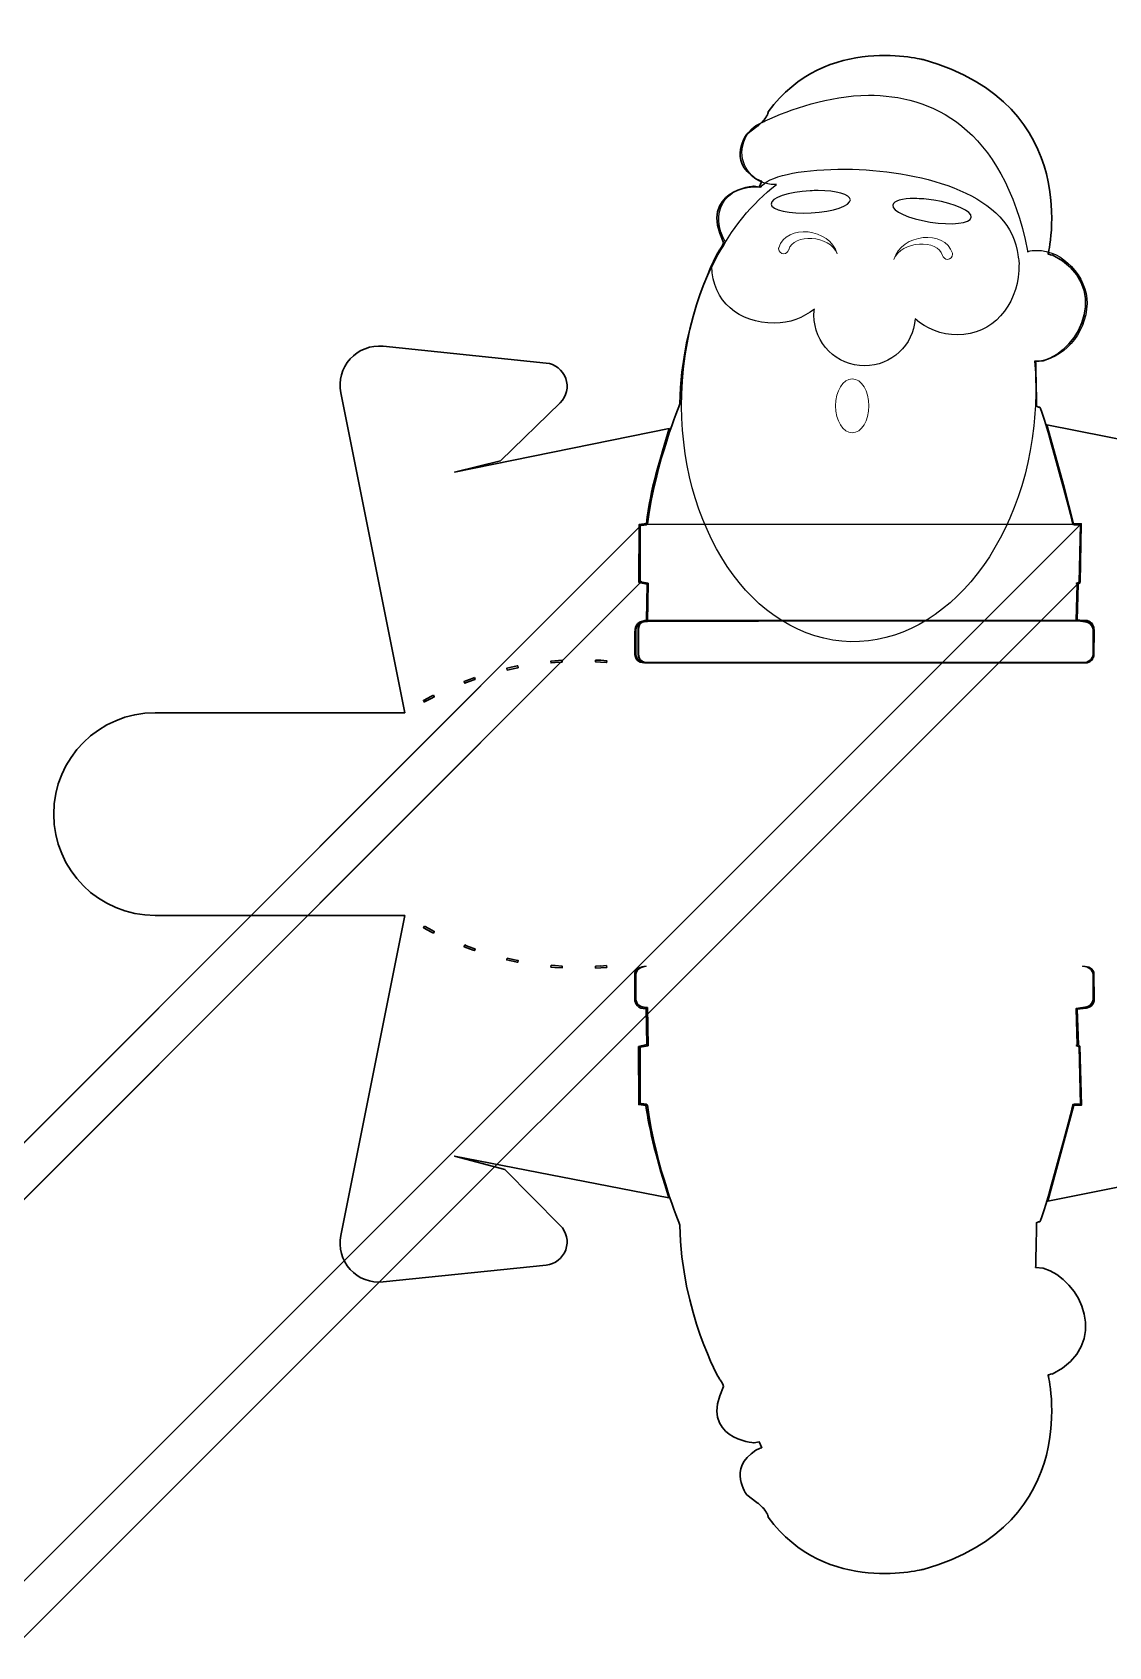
# Model space of a CAD drawing. Header units: centimetres. Extents: x -21475 to 14, y -21475 to 37.
# Drawn here: x -13.98 to 4.1, y -13.11 to 14.02 of the extents above; entities that cross this region are included whole.
import ezdxf

# ---------------------------------------------------------------- set-up
doc = ezdxf.new("R2010")
doc.units = ezdxf.units.CM
doc.header["$MEASUREMENT"] = 0
doc.layers.add('Layer 1', color=7, linetype='Continuous')

msp = doc.modelspace()

# ---------------------------------------------------------------- linework, layer by layer
at = {"layer": 'Layer 1', "color": 12, "lineweight": 30}
for points, knots in [([(3.66459, 3.4262), (3.75921, 3.4262), (3.83609, 3.48798), (3.83609, 3.5646), (3.83609, 3.5646), (3.83609, 3.5646), (3.83609, 3.97944), (3.83609, 3.97944), (3.83609, 3.97944), (3.83609, 4.05575), (3.75921, 4.11778), (3.66459, 4.11778), (3.66459, 4.11778), (3.66459, 4.11778), (3.55369, 4.13305), (3.55369, 4.13305), (3.55369, 4.13305), (3.55369, 4.13305), (3.57182, 4.74566), (3.57182, 4.74566), (3.57182, 4.74566), (3.57182, 4.74566), (3.55369, 4.75876), (3.55369, 4.75876), (3.55369, 4.75876), (3.55369, 4.75876), (3.60194, 4.77993), (3.60194, 4.77993), (3.60194, 4.77993), (3.60194, 4.77993), (3.6233, 5.74584), (3.6233, 5.74584), (3.6233, 5.74584), (3.6233, 5.74584), (3.51203, 5.73205), (3.49818, 5.74584), (3.49818, 5.74584), (3.51203, 5.73205), (2.98368, 7.72024), (2.94202, 7.72024), (2.94202, 7.72024), (2.9142, 7.72024), (2.92805, 7.72024), (2.88638, 7.73415), (2.88638, 7.73415), (2.88638, 7.88709), (2.87248, 8.48491), (2.87248, 8.48491), (2.87248, 8.48491), (2.87248, 8.48491), (2.99759, 8.49882), (2.99759, 8.49882), (2.99759, 8.49882), (3.6372, 8.67957), (4.15158, 9.77804), (3.15046, 10.27857), (3.15046, 10.27857), (3.16443, 10.26466), (3.08104, 10.29248), (3.08104, 10.29248), (3.08104, 10.29248), (3.08104, 10.29248), (3.70668, 12.7951), (0.98152, 13.55989), (0.98152, 13.55989), (1.0094, 13.54598), (-0.64517, 14.01875), (-1.61853, 12.68396), (-1.61853, 12.68396), (-1.61853, 12.65608), (-1.66019, 12.57269), (-1.71576, 12.51705), (-1.71576, 12.51705), (-1.77146, 12.46142), (-1.813, 12.43366), (-1.813, 12.43366), (-1.813, 12.43366), (-1.813, 12.43366), (-1.97997, 12.30848), (-1.97997, 12.30848), (-1.97997, 12.30848), (-1.97997, 12.30848), (-2.31365, 11.86359), (-1.82703, 11.55767), (-1.82703, 11.55767), (-1.71576, 11.50209), (-1.72974, 11.516), (-1.72974, 11.516), (-1.72974, 11.516), (-1.72974, 11.516), (-1.77146, 11.41864), (-1.77146, 11.41864), (-1.77146, 11.41864), (-1.77146, 11.41864), (-1.85473, 11.43255), (-1.85473, 11.43255), (-1.85473, 11.43255), (-1.85473, 11.43255), (-2.80027, 11.36307), (-2.36928, 10.48707), (-2.36928, 10.48707), (-2.36928, 10.44535), (-2.43883, 10.36196), (-2.43883, 10.36196), (-2.43883, 10.36196), (-2.43883, 10.36196), (-3.07832, 9.2497), (-3.10619, 7.77582), (-3.10619, 7.77582), (-3.10619, 7.74806), (-3.50942, 6.81649), (-3.64845, 5.75981), (-3.64845, 5.75981), (-3.64845, 5.73205), (-3.77356, 5.73205), (-3.77356, 5.73205), (-3.77356, 5.73205), (-3.77356, 5.73205), (-3.77356, 4.78657), (-3.77356, 4.78657), (-3.77356, 4.78657), (-3.77356, 4.78657), (-3.63683, 4.75944), (-3.63683, 4.75944), (-3.63683, 4.75944), (-3.63683, 4.75944), (-3.64845, 4.11927), (-3.64845, 4.11927), (-3.64845, 4.11927), (-3.64845, 4.11927), (-3.67179, 4.11778), (-3.67179, 4.11778), (-3.67179, 4.11778), (-3.76655, 4.11778), (-3.84317, 4.05575), (-3.84317, 3.97944), (-3.84317, 3.97944), (-3.84317, 3.97944), (-3.84317, 3.5646), (-3.84317, 3.5646), (-3.84317, 3.5646), (-3.84317, 3.48798), (-3.76655, 3.4262), (-3.67179, 3.4262), (-3.67179, 3.4262), (-3.76794, 3.42247), (-3.84579, 3.44534), (-3.85904, 3.56209), (-3.85904, 3.56209), (-3.85904, 3.56209), (-3.8591, 3.94082), (-3.8591, 3.94082), (-3.8591, 3.94082), (-3.86299, 4.06667), (-3.78609, 4.13002), (-3.66344, 4.13365), (-3.66344, 4.13365), (-3.66344, 4.13365), (-3.654, 4.74583), (-3.654, 4.74583), (-3.654, 4.74583), (-3.654, 4.74583), (-3.79129, 4.77473), (-3.79129, 4.77473), (-3.79129, 4.77473), (-3.79129, 4.77473), (-3.79045, 5.74593), (-3.79045, 5.74593), (-3.79045, 5.74593), (-3.79045, 5.74593), (-3.66432, 5.76315), (-3.66432, 5.76315), (-3.66432, 5.76315), (-3.60167, 6.35127), (-3.43399, 6.84935), (-3.28181, 7.36073), (-3.28181, 7.36073), (-3.28181, 7.36073), (-6.89006, 6.62804), (-6.89006, 6.62804), (-6.89006, 6.62804), (-6.89006, 6.62804), (-6.11863, 6.81573), (-6.11863, 6.81573), (-6.11863, 6.81573), (-6.11863, 6.81573), (-5.11322, 7.79304), (-5.11322, 7.79304), (-5.11322, 7.79304), (-5.00637, 7.90051), (-4.97045, 8.05935), (-5.02144, 8.20231), (-5.02144, 8.20231), (-5.0723, 8.34503), (-5.20144, 8.44544), (-5.35217, 8.46111), (-5.35217, 8.46111), (-5.35217, 8.46111), (-8.09061, 8.74223), (-8.09061, 8.74223), (-8.09061, 8.74223), (-8.29774, 8.76349), (-8.50289, 8.68453), (-8.64293, 8.53056), (-8.64293, 8.53056), (-8.78289, 8.3766), (-8.84076, 8.16585), (-8.80002, 7.96171), (-8.80002, 7.96171), (-8.80002, 7.96171), (-7.72515, 2.58488), (-7.72515, 2.58488), (-7.72515, 2.58488), (-7.72515, 2.58488), (-11.9188, 2.58488), (-11.9188, 2.58488), (-11.9188, 2.58488), (-12.86002, 2.58488), (-13.62205, 1.8226), (-13.62205, 0.88162), (-13.62205, 0.88162), (-13.62206, -0.05923), (-12.86002, -0.82246), (-11.9188, -0.82246), (-11.9188, -0.82246), (-11.9188, -0.82246), (-7.72515, -0.82246), (-7.72515, -0.82246), (-7.72515, -0.82246), (-7.72515, -0.82246), (-8.80002, -6.19846), (-8.80002, -6.19846), (-8.80002, -6.19846), (-8.84076, -6.40273), (-8.78289, -6.61411), (-8.64293, -6.76814), (-8.64293, -6.76814), (-8.50289, -6.92211), (-8.29774, -7.00023), (-8.09061, -6.97898), (-8.09061, -6.97898), (-8.09061, -6.97898), (-5.35217, -6.69869), (-5.35217, -6.69869), (-5.35217, -6.69869), (-5.20157, -6.68312), (-5.0723, -6.5816), (-5.02144, -6.43907), (-5.02144, -6.43907), (-4.97045, -6.2961), (-5.0063, -6.13733), (-5.11322, -6.02979), (-5.11322, -6.02979), (-5.11322, -6.02979), (-6.04505, -5.093), (-6.04505, -5.093), (-6.04505, -5.093), (-6.04505, -5.093), (-6.89006, -4.86479), (-6.89006, -4.86479), (-6.89006, -4.86479), (-6.89006, -4.86479), (-3.28901, -5.56712), (-3.28901, -5.56712), (-3.28901, -5.56712), (-3.48246, -4.96081), (-3.61974, -4.43201), (-3.67443, -4.01474), (-3.67443, -4.01474), (-3.67443, -4.01474), (-3.79482, -3.99873), (-3.79482, -3.99873), (-3.79482, -3.99873), (-3.79482, -3.99873), (-3.79866, -3.02617), (-3.79866, -3.02617), (-3.79866, -3.02617), (-3.79866, -3.02617), (-3.65692, -2.99074), (-3.65692, -2.99074), (-3.65692, -2.99074), (-3.65692, -2.99074), (-3.66943, -2.39155), (-3.66943, -2.39155), (-3.66943, -2.39155), (-3.81085, -2.39042), (-3.85758, -2.31029), (-3.86207, -2.22026), (-3.86207, -2.22026), (-3.86207, -2.22026), (-3.8597, -1.83371), (-3.8597, -1.83371), (-3.8597, -1.83371), (-3.87185, -1.70532), (-3.75645, -1.68984), (-3.67179, -1.6764), (-3.67179, -1.6764), (-3.76655, -1.6764), (-3.84317, -1.73812), (-3.84317, -1.81481), (-3.84317, -1.81481), (-3.84317, -1.81481), (-3.84317, -2.22971), (-3.84317, -2.22971), (-3.84317, -2.22971), (-3.84317, -2.30596), (-3.76655, -2.36792), (-3.67179, -2.36792), (-3.67179, -2.36792), (-3.67179, -2.36792), (-3.64845, -2.36948), (-3.64845, -2.36948), (-3.64845, -2.36948), (-3.64845, -2.36948), (-3.63683, -3.00971), (-3.63683, -3.00971), (-3.63683, -3.00971), (-3.63683, -3.00971), (-3.77356, -3.03678), (-3.77356, -3.03678), (-3.77356, -3.03678), (-3.77356, -3.03678), (-3.77356, -3.9822), (-3.77356, -3.9822), (-3.77356, -3.9822), (-3.77356, -3.9822), (-3.64845, -3.9822), (-3.64845, -4.01001), (-3.64845, -4.01001), (-3.50942, -5.0667), (-3.10619, -5.99827), (-3.10619, -6.02609), (-3.10619, -6.02609), (-3.07832, -7.49997), (-2.43883, -8.61223), (-2.43883, -8.61223), (-2.43883, -8.61223), (-2.43883, -8.61223), (-2.36928, -8.69555), (-2.36928, -8.73734), (-2.36928, -8.73734), (-2.80027, -9.61328), (-1.85473, -9.68288), (-1.85473, -9.68288), (-1.85473, -9.68288), (-1.85473, -9.68288), (-1.77146, -9.66885), (-1.77146, -9.66885), (-1.77146, -9.66885), (-1.77146, -9.66885), (-1.72974, -9.76627), (-1.72974, -9.76627), (-1.72974, -9.76627), (-1.72974, -9.76627), (-1.71576, -9.75224), (-1.82703, -9.80787), (-1.82703, -9.80787), (-2.31365, -10.1138), (-1.97997, -10.55875), (-1.97997, -10.55875), (-1.97997, -10.55875), (-1.97997, -10.55875), (-1.813, -10.68381), (-1.813, -10.68381), (-1.813, -10.68381), (-1.813, -10.68381), (-1.77146, -10.71169), (-1.71576, -10.76732), (-1.71576, -10.76732), (-1.66019, -10.82296), (-1.61853, -10.90635), (-1.61853, -10.9341), (-1.61853, -10.9341), (-0.64517, -12.2689), (1.0094, -11.79613), (0.98152, -11.8101), (0.98152, -11.8101), (3.70668, -11.04537), (3.08104, -8.54262), (3.08104, -8.54262), (3.08104, -8.54262), (3.08104, -8.54262), (3.16443, -8.51493), (3.15046, -8.52884), (3.15046, -8.52884), (4.15158, -8.02819), (3.6372, -6.92978), (2.99759, -6.74915), (2.99759, -6.74915), (2.99759, -6.74915), (2.87248, -6.73524), (2.87248, -6.73524), (2.87248, -6.73524), (2.87248, -6.73524), (2.88638, -6.13729), (2.88638, -5.98436), (2.88638, -5.98436), (2.92805, -5.97051), (2.9142, -5.97051), (2.94202, -5.97051), (2.94202, -5.97051), (2.98368, -5.97051), (3.51203, -3.9822), (3.49818, -3.99611), (3.49818, -3.99611), (3.51203, -3.9822), (3.6233, -3.99611), (3.6233, -3.99611), (3.6233, -3.99611), (3.6233, -3.99611), (3.60194, -3.03008), (3.60194, -3.03008), (3.60194, -3.03008), (3.60194, -3.03008), (3.55369, -3.0089), (3.55369, -3.0089), (3.55369, -3.0089), (3.55369, -3.0089), (3.57182, -2.99586), (3.57182, -2.99586), (3.57182, -2.99586), (3.57182, -2.99586), (3.55369, -2.38326), (3.55369, -2.38326), (3.55369, -2.38326), (3.55369, -2.38326), (3.66459, -2.36792), (3.66459, -2.36792), (3.66459, -2.36792), (3.75921, -2.36792), (3.83609, -2.30596), (3.83609, -2.22971), (3.83609, -2.22971), (3.83609, -2.22971), (3.83609, -1.81481), (3.83609, -1.81481), (3.83609, -1.81481), (3.83609, -1.73812), (3.75921, -1.6764), (3.66459, -1.6764), (3.66459, -1.6764), (3.76271, -1.67846), (3.8499, -1.70825), (3.85144, -1.81185), (3.85144, -1.81185), (3.85144, -1.81185), (3.85262, -2.22498), (3.85262, -2.22498), (3.85262, -2.22498), (3.86469, -2.31773), (3.78192, -2.37056), (3.72307, -2.38125), (3.72307, -2.38125), (3.72307, -2.38125), (3.57141, -2.39862), (3.57141, -2.39862), (3.57141, -2.39862), (3.57141, -2.39862), (3.59013, -2.99822), (3.59013, -2.99822), (3.59013, -2.99822), (3.59013, -2.99822), (3.61729, -3.01885), (3.61729, -3.01885), (3.61729, -3.01885), (3.61729, -3.01885), (3.63983, -4.01205), (3.63983, -4.01205), (3.63983, -4.01205), (3.63983, -4.01205), (3.51459, -4.00832), (3.51459, -4.00832), (3.51459, -4.00832), (3.51459, -4.00832), (3.07573, -5.62389), (3.07573, -5.62389), (3.07573, -5.62389), (3.07573, -5.62389), (4.53378, -5.33223), (4.53378, -5.33223), (4.53378, -5.33223), (4.53378, -5.33223), (4.54341, -5.33286), (4.54341, -5.33286), (4.54341, -5.33286), (4.54341, -5.33286), (4.88307, -6.98477), (4.88307, -6.98477), (4.88307, -6.98477), (4.88307, -6.98477), (4.88307, -6.98477), (4.88307, -6.98477), (4.88307, -6.98477), (4.92406, -7.1886), (5.05949, -7.36115), (5.2477, -7.44944), (5.2477, -7.44944), (5.43622, -7.53774), (5.65514, -7.53117), (5.83805, -7.43208), (5.83805, -7.43208), (5.83805, -7.43208), (8.25816, -6.11991), (8.25816, -6.11991), (8.25816, -6.11991), (8.39145, -6.04769), (8.47109, -5.90515), (8.46321, -5.75363), (8.46321, -5.75363), (8.45535, -5.60235), (8.36175, -5.46944), (8.22178, -5.41133), (8.22178, -5.41133), (8.22178, -5.41133), (6.94434, -4.88133), (6.94434, -4.88133), (6.94434, -4.88133), (6.94434, -4.88133), (6.13323, -5.01941), (6.13323, -5.01941), (6.13323, -5.01941), (6.13323, -5.01941), (8.48471, -4.54895), (8.48471, -4.54895), (8.48471, -4.54895), (8.48471, -4.54895), (7.73974, -0.82246), (7.73974, -0.82246), (7.73974, -0.82246), (7.73974, -0.82246), (11.93339, -0.82246), (11.93339, -0.82246), (11.93339, -0.82246), (12.87423, -0.82245), (13.63664, -0.05923), (13.63665, 0.88162), (13.63665, 0.88162), (13.63667, 1.82254), (12.89078, 2.58488), (11.94993, 2.58488), (11.94993, 2.58488), (11.94993, 2.58488), (7.73974, 2.58488), (7.73974, 2.58488), (7.73974, 2.58488), (7.73974, 2.58488), (8.48471, 6.3122), (8.48471, 6.3122), (8.48471, 6.3122), (8.48471, 6.3122), (6.13323, 6.78266), (6.13323, 6.78266), (6.13323, 6.78266), (6.13323, 6.78266), (6.90796, 6.64623), (6.90796, 6.64623), (6.90796, 6.64623), (6.90796, 6.64623), (8.22178, 7.17375), (8.22178, 7.17375), (8.22178, 7.17375), (8.36175, 7.2318), (8.4554, 7.3656), (8.46321, 7.51688), (8.46321, 7.51688), (8.47103, 7.66841), (8.39145, 7.811), (8.25816, 7.88316), (8.25816, 7.88316), (8.25816, 7.88316), (5.83805, 9.19533), (5.83805, 9.19533), (5.83805, 9.19533), (5.65526, 9.29442), (5.43622, 9.30098), (5.2477, 9.21269), (5.2477, 9.21269), (5.05949, 9.12446), (4.92394, 8.95191), (4.88307, 8.74802), (4.88307, 8.74802), (4.88307, 8.74802), (4.55845, 7.12693), (4.55845, 7.12693), (4.55845, 7.12693), (4.55845, 7.12693), (4.55845, 7.12693), (4.55845, 7.12693), (4.55845, 7.12693), (4.55845, 7.12693), (3.0608, 7.42229), (3.0608, 7.42229), (3.0608, 7.42229), (3.0608, 7.42229), (3.35396, 6.3741), (3.35396, 6.3741), (3.35396, 6.3741), (3.35396, 6.3741), (3.51098, 5.75771), (3.51098, 5.75771), (3.51098, 5.75771), (3.51098, 5.75771), (3.63793, 5.76106), (3.63793, 5.76106), (3.63793, 5.76106), (3.63793, 5.76106), (3.61789, 4.77383), (3.61789, 4.77383), (3.61789, 4.77383), (3.61789, 4.77383), (3.58852, 4.74733), (3.58852, 4.74733), (3.58852, 4.74733), (3.58852, 4.74733), (3.56945, 4.14742), (3.56945, 4.14742), (3.56945, 4.14742), (3.56945, 4.14742), (3.70642, 4.12904), (3.70642, 4.12904), (3.70642, 4.12904), (3.79511, 4.11386), (3.85268, 4.07369), (3.85342, 3.97035), (3.85342, 3.97035), (3.85342, 3.97035), (3.85175, 3.54606), (3.85175, 3.54606), (3.85175, 3.54606), (3.82946, 3.47002), (3.77579, 3.42222), (3.66459, 3.4262)], [0, 0, 0, 0, 0.00628931, 0.00628931, 0.00628931, 0.00628931, 0.01257862, 0.01257862, 0.01257862, 0.01257862, 0.01886792, 0.01886792, 0.01886792, 0.01886792, 0.02515723, 0.02515723, 0.02515723, 0.02515723, 0.03144654, 0.03144654, 0.03144654, 0.03144654, 0.03773585, 0.03773585, 0.03773585, 0.03773585, 0.04402516, 0.04402516, 0.04402516, 0.04402516, 0.05031447, 0.05031447, 0.05031447, 0.05031447, 0.05660377, 0.05660377, 0.05660377, 0.05660377, 0.06289308, 0.06289308, 0.06289308, 0.06289308, 0.06918239, 0.06918239, 0.06918239, 0.06918239, 0.0754717, 0.0754717, 0.0754717, 0.0754717, 0.08176101, 0.08176101, 0.08176101, 0.08176101, 0.08805031, 0.08805031, 0.08805031, 0.08805031, 0.09433962, 0.09433962, 0.09433962, 0.09433962, 0.10062893, 0.10062893, 0.10062893, 0.10062893, 0.10691824, 0.10691824, 0.10691824, 0.10691824, 0.11320755, 0.11320755, 0.11320755, 0.11320755, 0.11949686, 0.11949686, 0.11949686, 0.11949686, 0.12578616, 0.12578616, 0.12578616, 0.12578616, 0.13207547, 0.13207547, 0.13207547, 0.13207547, 0.13836478, 0.13836478, 0.13836478, 0.13836478, 0.14465409, 0.14465409, 0.14465409, 0.14465409, 0.1509434, 0.1509434, 0.1509434, 0.1509434, 0.1572327, 0.1572327, 0.1572327, 0.1572327, 0.16352201, 0.16352201, 0.16352201, 0.16352201, 0.16981132, 0.16981132, 0.16981132, 0.16981132, 0.17610063, 0.17610063, 0.17610063, 0.17610063, 0.18238994, 0.18238994, 0.18238994, 0.18238994, 0.18867925, 0.18867925, 0.18867925, 0.18867925, 0.19496855, 0.19496855, 0.19496855, 0.19496855, 0.20125786, 0.20125786, 0.20125786, 0.20125786, 0.20754717, 0.20754717, 0.20754717, 0.20754717, 0.21383648, 0.21383648, 0.21383648, 0.21383648, 0.22012579, 0.22012579, 0.22012579, 0.22012579, 0.22641509, 0.22641509, 0.22641509, 0.22641509, 0.2327044, 0.2327044, 0.2327044, 0.2327044, 0.23899371, 0.23899371, 0.23899371, 0.23899371, 0.24528302, 0.24528302, 0.24528302, 0.24528302, 0.25157233, 0.25157233, 0.25157233, 0.25157233, 0.25786164, 0.25786164, 0.25786164, 0.25786164, 0.26415094, 0.26415094, 0.26415094, 0.26415094, 0.27044025, 0.27044025, 0.27044025, 0.27044025, 0.27672956, 0.27672956, 0.27672956, 0.27672956, 0.28301887, 0.28301887, 0.28301887, 0.28301887, 0.28930818, 0.28930818, 0.28930818, 0.28930818, 0.29559748, 0.29559748, 0.29559748, 0.29559748, 0.30188679, 0.30188679, 0.30188679, 0.30188679, 0.3081761, 0.3081761, 0.3081761, 0.3081761, 0.31446541, 0.31446541, 0.31446541, 0.31446541, 0.32075472, 0.32075472, 0.32075472, 0.32075472, 0.32704403, 0.32704403, 0.32704403, 0.32704403, 0.33333333, 0.33333333, 0.33333333, 0.33333333, 0.33962264, 0.33962264, 0.33962264, 0.33962264, 0.34591195, 0.34591195, 0.34591195, 0.34591195, 0.35220126, 0.35220126, 0.35220126, 0.35220126, 0.35849057, 0.35849057, 0.35849057, 0.35849057, 0.36477987, 0.36477987, 0.36477987, 0.36477987, 0.37106918, 0.37106918, 0.37106918, 0.37106918, 0.37735849, 0.37735849, 0.37735849, 0.37735849, 0.3836478, 0.3836478, 0.3836478, 0.3836478, 0.38993711, 0.38993711, 0.38993711, 0.38993711, 0.39622642, 0.39622642, 0.39622642, 0.39622642, 0.40251572, 0.40251572, 0.40251572, 0.40251572, 0.40880503, 0.40880503, 0.40880503, 0.40880503, 0.41509434, 0.41509434, 0.41509434, 0.41509434, 0.42138365, 0.42138365, 0.42138365, 0.42138365, 0.42767296, 0.42767296, 0.42767296, 0.42767296, 0.43396226, 0.43396226, 0.43396226, 0.43396226, 0.44025157, 0.44025157, 0.44025157, 0.44025157, 0.44654088, 0.44654088, 0.44654088, 0.44654088, 0.45283019, 0.45283019, 0.45283019, 0.45283019, 0.4591195, 0.4591195, 0.4591195, 0.4591195, 0.46540881, 0.46540881, 0.46540881, 0.46540881, 0.47169811, 0.47169811, 0.47169811, 0.47169811, 0.47798742, 0.47798742, 0.47798742, 0.47798742, 0.48427673, 0.48427673, 0.48427673, 0.48427673, 0.49056604, 0.49056604, 0.49056604, 0.49056604, 0.49685535, 0.49685535, 0.49685535, 0.49685535, 0.50314465, 0.50314465, 0.50314465, 0.50314465, 0.50943396, 0.50943396, 0.50943396, 0.50943396, 0.51572327, 0.51572327, 0.51572327, 0.51572327, 0.52201258, 0.52201258, 0.52201258, 0.52201258, 0.52830189, 0.52830189, 0.52830189, 0.52830189, 0.53459119, 0.53459119, 0.53459119, 0.53459119, 0.5408805, 0.5408805, 0.5408805, 0.5408805, 0.54716981, 0.54716981, 0.54716981, 0.54716981, 0.55345912, 0.55345912, 0.55345912, 0.55345912, 0.55974843, 0.55974843, 0.55974843, 0.55974843, 0.56603774, 0.56603774, 0.56603774, 0.56603774, 0.57232704, 0.57232704, 0.57232704, 0.57232704, 0.57861635, 0.57861635, 0.57861635, 0.57861635, 0.58490566, 0.58490566, 0.58490566, 0.58490566, 0.59119497, 0.59119497, 0.59119497, 0.59119497, 0.59748428, 0.59748428, 0.59748428, 0.59748428, 0.60377358, 0.60377358, 0.60377358, 0.60377358, 0.61006289, 0.61006289, 0.61006289, 0.61006289, 0.6163522, 0.6163522, 0.6163522, 0.6163522, 0.62264151, 0.62264151, 0.62264151, 0.62264151, 0.62893082, 0.62893082, 0.62893082, 0.62893082, 0.63522013, 0.63522013, 0.63522013, 0.63522013, 0.64150943, 0.64150943, 0.64150943, 0.64150943, 0.64779874, 0.64779874, 0.64779874, 0.64779874, 0.65408805, 0.65408805, 0.65408805, 0.65408805, 0.66037736, 0.66037736, 0.66037736, 0.66037736, 0.66666667, 0.66666667, 0.66666667, 0.66666667, 0.67295597, 0.67295597, 0.67295597, 0.67295597, 0.67924528, 0.67924528, 0.67924528, 0.67924528, 0.68553459, 0.68553459, 0.68553459, 0.68553459, 0.6918239, 0.6918239, 0.6918239, 0.6918239, 0.69811321, 0.69811321, 0.69811321, 0.69811321, 0.70440252, 0.70440252, 0.70440252, 0.70440252, 0.71069182, 0.71069182, 0.71069182, 0.71069182, 0.71698113, 0.71698113, 0.71698113, 0.71698113, 0.72327044, 0.72327044, 0.72327044, 0.72327044, 0.72955975, 0.72955975, 0.72955975, 0.72955975, 0.73584906, 0.73584906, 0.73584906, 0.73584906, 0.74213836, 0.74213836, 0.74213836, 0.74213836, 0.74842767, 0.74842767, 0.74842767, 0.74842767, 0.75471698, 0.75471698, 0.75471698, 0.75471698, 0.76100629, 0.76100629, 0.76100629, 0.76100629, 0.7672956, 0.7672956, 0.7672956, 0.7672956, 0.77358491, 0.77358491, 0.77358491, 0.77358491, 0.77987421, 0.77987421, 0.77987421, 0.77987421, 0.78616352, 0.78616352, 0.78616352, 0.78616352, 0.79245283, 0.79245283, 0.79245283, 0.79245283, 0.79874214, 0.79874214, 0.79874214, 0.79874214, 0.80503145, 0.80503145, 0.80503145, 0.80503145, 0.81132075, 0.81132075, 0.81132075, 0.81132075, 0.81761006, 0.81761006, 0.81761006, 0.81761006, 0.82389937, 0.82389937, 0.82389937, 0.82389937, 0.83018868, 0.83018868, 0.83018868, 0.83018868, 0.83647799, 0.83647799, 0.83647799, 0.83647799, 0.8427673, 0.8427673, 0.8427673, 0.8427673, 0.8490566, 0.8490566, 0.8490566, 0.8490566, 0.85534591, 0.85534591, 0.85534591, 0.85534591, 0.86163522, 0.86163522, 0.86163522, 0.86163522, 0.86792453, 0.86792453, 0.86792453, 0.86792453, 0.87421384, 0.87421384, 0.87421384, 0.87421384, 0.88050314, 0.88050314, 0.88050314, 0.88050314, 0.88679245, 0.88679245, 0.88679245, 0.88679245, 0.89308176, 0.89308176, 0.89308176, 0.89308176, 0.89937107, 0.89937107, 0.89937107, 0.89937107, 0.90566038, 0.90566038, 0.90566038, 0.90566038, 0.91194969, 0.91194969, 0.91194969, 0.91194969, 0.91823899, 0.91823899, 0.91823899, 0.91823899, 0.9245283, 0.9245283, 0.9245283, 0.9245283, 0.93081761, 0.93081761, 0.93081761, 0.93081761, 0.93710692, 0.93710692, 0.93710692, 0.93710692, 0.94339623, 0.94339623, 0.94339623, 0.94339623, 0.94968553, 0.94968553, 0.94968553, 0.94968553, 0.95597484, 0.95597484, 0.95597484, 0.95597484, 0.96226415, 0.96226415, 0.96226415, 0.96226415, 0.96855346, 0.96855346, 0.96855346, 0.96855346, 0.97484277, 0.97484277, 0.97484277, 0.97484277, 0.98113208, 0.98113208, 0.98113208, 0.98113208, 0.98742138, 0.98742138, 0.98742138, 0.98742138, 1, 1, 1, 1]), ([(-5.82842, 3.37201), (-5.82842, 3.37201), (-5.82263, 3.34142), (-5.82263, 3.34142), (-5.82263, 3.34142), (-5.82263, 3.34142), (-5.8309, 3.33977), (-5.8309, 3.33977), (-5.8309, 3.33977), (-5.8309, 3.33977), (-5.83173, 3.33977), (-5.83173, 3.33977), (-5.83173, 3.33977), (-5.83173, 3.33977), (-5.95575, 3.31331), (-5.95575, 3.31331), (-5.95575, 3.31331), (-5.95575, 3.31331), (-6.00536, 3.30091), (-6.00536, 3.30091), (-6.00536, 3.30091), (-6.00536, 3.30091), (-6.0128, 3.3315), (-6.0128, 3.3315), (-6.0128, 3.3315), (-6.0128, 3.3315), (-5.96237, 3.3439), (-5.96237, 3.3439), (-5.96237, 3.3439), (-5.96237, 3.3439), (-5.83751, 3.37036), (-5.83751, 3.37036), (-5.83751, 3.37036), (-5.83751, 3.37036), (-5.82842, 3.37201), (-5.82842, 3.37201)], [0, 0, 0, 0, 0.1, 0.1, 0.1, 0.1, 0.2, 0.2, 0.2, 0.2, 0.3, 0.3, 0.3, 0.3, 0.4, 0.4, 0.4, 0.4, 0.5, 0.5, 0.5, 0.5, 0.6, 0.6, 0.6, 0.6, 0.7, 0.7, 0.7, 0.7, 0.8, 0.8, 0.8, 0.8, 1, 1, 1, 1]), ([(-5.08345, 3.4671), (-5.08345, 3.4671), (-5.0818, 3.43568), (-5.0818, 3.43568), (-5.0818, 3.43568), (-5.0818, 3.43568), (-5.20086, 3.42741), (-5.20086, 3.42741), (-5.20086, 3.42741), (-5.20086, 3.42741), (-5.20169, 3.42741), (-5.20169, 3.42741), (-5.20169, 3.42741), (-5.20169, 3.42741), (-5.26783, 3.42162), (-5.26783, 3.42162), (-5.26783, 3.42162), (-5.26783, 3.42162), (-5.27114, 3.45222), (-5.27114, 3.45222), (-5.27114, 3.45222), (-5.27114, 3.45222), (-5.20417, 3.45883), (-5.20417, 3.45883), (-5.20417, 3.45883), (-5.20417, 3.45883), (-5.20334, 3.45883), (-5.20334, 3.45883), (-5.20334, 3.45883), (-5.20334, 3.45883), (-5.08345, 3.4671), (-5.08345, 3.4671)], [0, 0, 0, 0, 0.11111111, 0.11111111, 0.11111111, 0.11111111, 0.22222222, 0.22222222, 0.22222222, 0.22222222, 0.33333333, 0.33333333, 0.33333333, 0.33333333, 0.44444444, 0.44444444, 0.44444444, 0.44444444, 0.55555556, 0.55555556, 0.55555556, 0.55555556, 0.66666667, 0.66666667, 0.66666667, 0.66666667, 0.77777778, 0.77777778, 0.77777778, 0.77777778, 1, 1, 1, 1]), ([(-4.51956, 3.46958), (-4.51956, 3.46958), (-4.43357, 3.46545), (-4.43357, 3.46545), (-4.43357, 3.46545), (-4.43357, 3.46545), (-4.43274, 3.46545), (-4.43274, 3.46545), (-4.43274, 3.46545), (-4.43274, 3.46545), (-4.33187, 3.458), (-4.33187, 3.458), (-4.33187, 3.458), (-4.33187, 3.458), (-4.33435, 3.42659), (-4.33435, 3.42659), (-4.33435, 3.42659), (-4.33435, 3.42659), (-4.43522, 3.43403), (-4.43522, 3.43403), (-4.43522, 3.43403), (-4.43522, 3.43403), (-4.52121, 3.43816), (-4.52121, 3.43816), (-4.52121, 3.43816), (-4.52121, 3.43816), (-4.51956, 3.46958), (-4.51956, 3.46958)], [0, 0, 0, 0, 0.125, 0.125, 0.125, 0.125, 0.25, 0.25, 0.25, 0.25, 0.375, 0.375, 0.375, 0.375, 0.5, 0.5, 0.5, 0.5, 0.625, 0.625, 0.625, 0.625, 0.75, 0.75, 0.75, 0.75, 1, 1, 1, 1]), ([(-6.55354, 3.17523), (-6.55354, 3.17523), (-6.54362, 3.14547), (-6.54362, 3.14547), (-6.54362, 3.14547), (-6.54362, 3.14547), (-6.56677, 3.1372), (-6.56677, 3.1372), (-6.56677, 3.1372), (-6.56677, 3.1372), (-6.5676, 3.1372), (-6.5676, 3.1372), (-6.5676, 3.1372), (-6.5676, 3.1372), (-6.68666, 3.09338), (-6.68666, 3.09338), (-6.68666, 3.09338), (-6.68666, 3.09338), (-6.68749, 3.09338), (-6.68749, 3.09338), (-6.68749, 3.09338), (-6.68749, 3.09338), (-6.71891, 3.08097), (-6.71891, 3.08097), (-6.71891, 3.08097), (-6.71891, 3.08097), (-6.73048, 3.10991), (-6.73048, 3.10991), (-6.73048, 3.10991), (-6.73048, 3.10991), (-6.69824, 3.12231), (-6.69824, 3.12231), (-6.69824, 3.12231), (-6.69824, 3.12231), (-6.69824, 3.12314), (-6.69824, 3.12314), (-6.69824, 3.12314), (-6.69824, 3.12314), (-6.57752, 3.16696), (-6.57752, 3.16696), (-6.57752, 3.16696), (-6.57752, 3.16696), (-6.55354, 3.17523), (-6.55354, 3.17523)], [0, 0, 0, 0, 0.08333333, 0.08333333, 0.08333333, 0.08333333, 0.16666667, 0.16666667, 0.16666667, 0.16666667, 0.25, 0.25, 0.25, 0.25, 0.33333333, 0.33333333, 0.33333333, 0.33333333, 0.41666667, 0.41666667, 0.41666667, 0.41666667, 0.5, 0.5, 0.5, 0.5, 0.58333333, 0.58333333, 0.58333333, 0.58333333, 0.66666667, 0.66666667, 0.66666667, 0.66666667, 0.75, 0.75, 0.75, 0.75, 0.83333333, 0.83333333, 0.83333333, 0.83333333, 1, 1, 1, 1]), ([(-7.24477, 2.88006), (-7.24477, 2.88006), (-7.23071, 2.85194), (-7.23071, 2.85194), (-7.23071, 2.85194), (-7.23071, 2.85194), (-7.2704, 2.8321), (-7.2704, 2.8321), (-7.2704, 2.8321), (-7.2704, 2.8321), (-7.27123, 2.8321), (-7.27123, 2.8321), (-7.27123, 2.8321), (-7.27123, 2.8321), (-7.38367, 2.77091), (-7.38367, 2.77091), (-7.38367, 2.77091), (-7.38367, 2.77091), (-7.3845, 2.77091), (-7.3845, 2.77091), (-7.3845, 2.77091), (-7.3845, 2.77091), (-7.39608, 2.7643), (-7.39608, 2.7643), (-7.39608, 2.7643), (-7.39608, 2.7643), (-7.41096, 2.79159), (-7.41096, 2.79159), (-7.41096, 2.79159), (-7.41096, 2.79159), (-7.39938, 2.7982), (-7.39938, 2.7982), (-7.39938, 2.7982), (-7.39938, 2.7982), (-7.28528, 2.85938), (-7.28528, 2.85938), (-7.28528, 2.85938), (-7.28528, 2.85938), (-7.24477, 2.88006), (-7.24477, 2.88006)], [0, 0, 0, 0, 0.09090909, 0.09090909, 0.09090909, 0.09090909, 0.18181818, 0.18181818, 0.18181818, 0.18181818, 0.27272727, 0.27272727, 0.27272727, 0.27272727, 0.36363636, 0.36363636, 0.36363636, 0.36363636, 0.45454545, 0.45454545, 0.45454545, 0.45454545, 0.54545455, 0.54545455, 0.54545455, 0.54545455, 0.63636364, 0.63636364, 0.63636364, 0.63636364, 0.72727273, 0.72727273, 0.72727273, 0.72727273, 0.81818182, 0.81818182, 0.81818182, 0.81818182, 1, 1, 1, 1]), ([(-7.39608, -1.00188), (-7.39608, -1.00188), (-7.3845, -1.00849), (-7.3845, -1.00849), (-7.3845, -1.00849), (-7.3845, -1.00849), (-7.38367, -1.00849), (-7.38367, -1.00849), (-7.38367, -1.00849), (-7.38367, -1.00849), (-7.27123, -1.06885), (-7.27123, -1.06885), (-7.27123, -1.06885), (-7.27123, -1.06885), (-7.2704, -1.06885), (-7.2704, -1.06885), (-7.2704, -1.06885), (-7.2704, -1.06885), (-7.23071, -1.08952), (-7.23071, -1.08952), (-7.23071, -1.08952), (-7.23071, -1.08952), (-7.24477, -1.11681), (-7.24477, -1.11681), (-7.24477, -1.11681), (-7.24477, -1.11681), (-7.28528, -1.09696), (-7.28528, -1.09696), (-7.28528, -1.09696), (-7.28528, -1.09696), (-7.39938, -1.03578), (-7.39938, -1.03578), (-7.39938, -1.03578), (-7.39938, -1.03578), (-7.41096, -1.02916), (-7.41096, -1.02916), (-7.41096, -1.02916), (-7.41096, -1.02916), (-7.39608, -1.00188), (-7.39608, -1.00188)], [0, 0, 0, 0, 0.09090909, 0.09090909, 0.09090909, 0.09090909, 0.18181818, 0.18181818, 0.18181818, 0.18181818, 0.27272727, 0.27272727, 0.27272727, 0.27272727, 0.36363636, 0.36363636, 0.36363636, 0.36363636, 0.45454545, 0.45454545, 0.45454545, 0.45454545, 0.54545455, 0.54545455, 0.54545455, 0.54545455, 0.63636364, 0.63636364, 0.63636364, 0.63636364, 0.72727273, 0.72727273, 0.72727273, 0.72727273, 0.81818182, 0.81818182, 0.81818182, 0.81818182, 1, 1, 1, 1]), ([(-6.71891, -1.31772), (-6.71891, -1.31772), (-6.68749, -1.33095), (-6.68749, -1.33095), (-6.68749, -1.33095), (-6.68749, -1.33095), (-6.68666, -1.33095), (-6.68666, -1.33095), (-6.68666, -1.33095), (-6.68666, -1.33095), (-6.5676, -1.37478), (-6.5676, -1.37478), (-6.5676, -1.37478), (-6.5676, -1.37478), (-6.56677, -1.37478), (-6.56677, -1.37478), (-6.56677, -1.37478), (-6.56677, -1.37478), (-6.54362, -1.38222), (-6.54362, -1.38222), (-6.54362, -1.38222), (-6.54362, -1.38222), (-6.55354, -1.41198), (-6.55354, -1.41198), (-6.55354, -1.41198), (-6.55354, -1.41198), (-6.57752, -1.40371), (-6.57752, -1.40371), (-6.57752, -1.40371), (-6.57752, -1.40371), (-6.69824, -1.35989), (-6.69824, -1.35989), (-6.69824, -1.35989), (-6.69824, -1.35989), (-6.73048, -1.34749), (-6.73048, -1.34749), (-6.73048, -1.34749), (-6.73048, -1.34749), (-6.71891, -1.31772), (-6.71891, -1.31772)], [0, 0, 0, 0, 0.09090909, 0.09090909, 0.09090909, 0.09090909, 0.18181818, 0.18181818, 0.18181818, 0.18181818, 0.27272727, 0.27272727, 0.27272727, 0.27272727, 0.36363636, 0.36363636, 0.36363636, 0.36363636, 0.45454545, 0.45454545, 0.45454545, 0.45454545, 0.54545455, 0.54545455, 0.54545455, 0.54545455, 0.63636364, 0.63636364, 0.63636364, 0.63636364, 0.72727273, 0.72727273, 0.72727273, 0.72727273, 0.81818182, 0.81818182, 0.81818182, 0.81818182, 1, 1, 1, 1]), ([(-6.00536, -1.53849), (-6.00536, -1.53849), (-5.95575, -1.55006), (-5.95575, -1.55006), (-5.95575, -1.55006), (-5.95575, -1.55006), (-5.83173, -1.57652), (-5.83173, -1.57652), (-5.83173, -1.57652), (-5.83173, -1.57652), (-5.8309, -1.57652), (-5.8309, -1.57652), (-5.8309, -1.57652), (-5.8309, -1.57652), (-5.82263, -1.57818), (-5.82263, -1.57818), (-5.82263, -1.57818), (-5.82263, -1.57818), (-5.82842, -1.60877), (-5.82842, -1.60877), (-5.82842, -1.60877), (-5.82842, -1.60877), (-5.83751, -1.60711), (-5.83751, -1.60711), (-5.83751, -1.60711), (-5.83751, -1.60711), (-5.96237, -1.58065), (-5.96237, -1.58065), (-5.96237, -1.58065), (-5.96237, -1.58065), (-6.0128, -1.56908), (-6.0128, -1.56908), (-6.0128, -1.56908), (-6.0128, -1.56908), (-6.00536, -1.53849), (-6.00536, -1.53849)], [0, 0, 0, 0, 0.1, 0.1, 0.1, 0.1, 0.2, 0.2, 0.2, 0.2, 0.3, 0.3, 0.3, 0.3, 0.4, 0.4, 0.4, 0.4, 0.5, 0.5, 0.5, 0.5, 0.6, 0.6, 0.6, 0.6, 0.7, 0.7, 0.7, 0.7, 0.8, 0.8, 0.8, 0.8, 1, 1, 1, 1]), ([(-5.26783, -1.65838), (-5.26783, -1.65838), (-5.20169, -1.66416), (-5.20169, -1.66416), (-5.20169, -1.66416), (-5.20169, -1.66416), (-5.20086, -1.66416), (-5.20086, -1.66416), (-5.20086, -1.66416), (-5.20086, -1.66416), (-5.0818, -1.67243), (-5.0818, -1.67243), (-5.0818, -1.67243), (-5.0818, -1.67243), (-5.08345, -1.70385), (-5.08345, -1.70385), (-5.08345, -1.70385), (-5.08345, -1.70385), (-5.20334, -1.69558), (-5.20334, -1.69558), (-5.20334, -1.69558), (-5.20334, -1.69558), (-5.20417, -1.69558), (-5.20417, -1.69558), (-5.20417, -1.69558), (-5.20417, -1.69558), (-5.27114, -1.68897), (-5.27114, -1.68897), (-5.27114, -1.68897), (-5.27114, -1.68897), (-5.26783, -1.65838), (-5.26783, -1.65838)], [0, 0, 0, 0, 0.11111111, 0.11111111, 0.11111111, 0.11111111, 0.22222222, 0.22222222, 0.22222222, 0.22222222, 0.33333333, 0.33333333, 0.33333333, 0.33333333, 0.44444444, 0.44444444, 0.44444444, 0.44444444, 0.55555556, 0.55555556, 0.55555556, 0.55555556, 0.66666667, 0.66666667, 0.66666667, 0.66666667, 0.77777778, 0.77777778, 0.77777778, 0.77777778, 1, 1, 1, 1]), ([(-4.33435, -1.66334), (-4.33435, -1.66334), (-4.33187, -1.69476), (-4.33187, -1.69476), (-4.33187, -1.69476), (-4.33187, -1.69476), (-4.43274, -1.7022), (-4.43274, -1.7022), (-4.43274, -1.7022), (-4.43274, -1.7022), (-4.43357, -1.7022), (-4.43357, -1.7022), (-4.43357, -1.7022), (-4.43357, -1.7022), (-4.51956, -1.70633), (-4.51956, -1.70633), (-4.51956, -1.70633), (-4.51956, -1.70633), (-4.52121, -1.67574), (-4.52121, -1.67574), (-4.52121, -1.67574), (-4.52121, -1.67574), (-4.43522, -1.67078), (-4.43522, -1.67078), (-4.43522, -1.67078), (-4.43522, -1.67078), (-4.43522, -1.6716), (-4.43522, -1.6716), (-4.43522, -1.6716), (-4.43522, -1.6716), (-4.33435, -1.66334), (-4.33435, -1.66334)], [0, 0, 0, 0, 0.11111111, 0.11111111, 0.11111111, 0.11111111, 0.22222222, 0.22222222, 0.22222222, 0.22222222, 0.33333333, 0.33333333, 0.33333333, 0.33333333, 0.44444444, 0.44444444, 0.44444444, 0.44444444, 0.55555556, 0.55555556, 0.55555556, 0.55555556, 0.66666667, 0.66666667, 0.66666667, 0.66666667, 0.77777778, 0.77777778, 0.77777778, 0.77777778, 1, 1, 1, 1])]:
    msp.add_open_spline(points, degree=3, knots=knots, dxfattribs=at)
at = {"layer": 'Layer 1', "color": 7, "lineweight": 25}
msp.add_open_spline([(0.06214, 12.96038), (-0.60605, 12.95556), (-1.24896, 12.72373), (-1.67254, 12.52877), (-1.67254, 12.52877), (-1.67254, 12.52877), (-1.67088, 12.52547), (-1.67088, 12.52547), (-1.67088, 12.52547), (-1.89647, 12.45912), (-2.06114, 12.25077), (-2.06114, 12.00374), (-2.06114, 12.00374), (-2.06114, 11.70334), (-1.8175, 11.45969), (-1.51709, 11.45969), (-1.51709, 11.45969), (-1.50542, 11.45969), (-1.49386, 11.45979), (-1.48237, 11.46052), (-1.48237, 11.46052), (-2.29375, 10.83804), (-2.89763, 9.71686), (-3.04258, 8.36489), (-3.04258, 8.36489), (-3.28391, 6.11404), (-2.16156, 4.07191), (-0.53731, 3.80662), (-0.53731, 3.80662), (1.08694, 3.54132), (2.60058, 5.15244), (2.84192, 7.4033), (2.84192, 7.4033), (2.88171, 7.77448), (2.884, 8.14026), (2.85349, 8.49305), (2.85349, 8.49305), (2.86718, 8.49245), (2.881, 8.49093), (2.89483, 8.4914), (2.89483, 8.4914), (3.31388, 8.50557), (3.72439, 8.94677), (3.73524, 9.4602), (3.73524, 9.4602), (3.74469, 9.90759), (3.31388, 10.37147), (2.89483, 10.35258), (2.89483, 10.35258), (2.80038, 10.34827), (2.81978, 10.35768), (2.73388, 10.33128), (2.73388, 10.33128), (2.73388, 10.33128), (2.73802, 10.34534), (2.73802, 10.34534), (2.73802, 10.34534), (2.31772, 12.44291), (1.10451, 12.96788), (0.06214, 12.96038)], degree=3, knots=[0, 0, 0, 0, 0.0625, 0.0625, 0.0625, 0.0625, 0.125, 0.125, 0.125, 0.125, 0.1875, 0.1875, 0.1875, 0.1875, 0.25, 0.25, 0.25, 0.25, 0.3125, 0.3125, 0.3125, 0.3125, 0.375, 0.375, 0.375, 0.375, 0.4375, 0.4375, 0.4375, 0.4375, 0.5, 0.5, 0.5, 0.5, 0.5625, 0.5625, 0.5625, 0.5625, 0.625, 0.625, 0.625, 0.625, 0.6875, 0.6875, 0.6875, 0.6875, 0.75, 0.75, 0.75, 0.75, 0.8125, 0.8125, 0.8125, 0.8125, 0.875, 0.875, 0.875, 0.875, 1, 1, 1, 1], dxfattribs=at)
at = {"layer": 'Layer 1', "color": 254}
for points, knots in [([(-0.44966, 11.71849), (-1.10202, 11.70982), (-1.63154, 11.59265), (-1.74364, 11.41752), (-1.74364, 11.41752), (-2.39488, 11.46588), (-2.60346, 10.95302), (-2.3373, 10.49396), (-2.3373, 10.49396), (-2.42108, 10.33379), (-2.49618, 10.26639), (-2.56468, 10.08634), (-2.56468, 10.08634), (-2.56468, 9.49661), (-2.10599, 9.13136), (-1.51627, 9.13136), (-1.51627, 9.13136), (-1.26207, 9.13136), (-1.02836, 9.22023), (-0.84489, 9.36866), (-0.84489, 9.36866), (-0.84916, 9.33411), (-0.8515, 9.29935), (-0.8515, 9.26365), (-0.8515, 9.26365), (-0.8515, 8.79402), (-0.47033, 8.41285), (-0.0007, 8.41285), (-0.0007, 8.41285), (0.44928, 8.41285), (0.81755, 8.76255), (0.84762, 9.20495), (0.84762, 9.20495), (1.0366, 9.03598), (1.28626, 8.93375), (1.55951, 8.93375), (1.55951, 8.93375), (2.14924, 8.93375), (2.55695, 9.42633), (2.58808, 10.01523), (2.58808, 10.01523), (2.60085, 10.25677), (2.58779, 10.1297), (2.56162, 10.35423), (2.56162, 10.35423), (2.38085, 11.34593), (0.86909, 11.70784), (-0.31737, 11.71849), (-0.31737, 11.71849), (-0.36187, 11.71889), (-0.40618, 11.71906), (-0.44966, 11.71849)], [0, 0, 0, 0, 0.07142857, 0.07142857, 0.07142857, 0.07142857, 0.14285714, 0.14285714, 0.14285714, 0.14285714, 0.21428571, 0.21428571, 0.21428571, 0.21428571, 0.28571429, 0.28571429, 0.28571429, 0.28571429, 0.35714286, 0.35714286, 0.35714286, 0.35714286, 0.42857143, 0.42857143, 0.42857143, 0.42857143, 0.5, 0.5, 0.5, 0.5, 0.57142857, 0.57142857, 0.57142857, 0.57142857, 0.64285714, 0.64285714, 0.64285714, 0.64285714, 0.71428571, 0.71428571, 0.71428571, 0.71428571, 0.78571429, 0.78571429, 0.78571429, 0.78571429, 0.85714286, 0.85714286, 0.85714286, 0.85714286, 1, 1, 1, 1]), ([(-0.78205, 11.35882), (-0.47766, 11.35825), (-0.24546, 11.29583), (-0.24048, 11.20586), (-0.24048, 11.20586), (-0.23478, 11.10303), (-0.52848, 11.00299), (-0.89615, 10.98261), (-0.89615, 10.98261), (-1.26382, 10.96224), (-1.56679, 11.02945), (-1.57249, 11.13227), (-1.57249, 11.13227), (-1.57819, 11.23509), (-1.28449, 11.33514), (-0.91682, 11.35551), (-0.91682, 11.35551), (-0.87086, 11.35806), (-0.82553, 11.3589), (-0.78205, 11.35882)], [0, 0, 0, 0, 0.16666667, 0.16666667, 0.16666667, 0.16666667, 0.33333333, 0.33333333, 0.33333333, 0.33333333, 0.5, 0.5, 0.5, 0.5, 0.66666667, 0.66666667, 0.66666667, 0.66666667, 1, 1, 1, 1]), ([(0.84183, 11.22487), (0.93743, 11.22438), (1.04565, 11.21546), (1.15933, 11.19759), (1.15933, 11.19759), (1.5231, 11.14039), (1.80537, 11.01159), (1.78937, 10.90985), (1.78937, 10.90985), (1.77338, 10.80812), (1.46522, 10.77163), (1.10146, 10.82883), (1.10146, 10.82883), (0.73769, 10.88602), (0.45542, 11.01483), (0.47141, 11.11656), (0.47141, 11.11656), (0.48241, 11.1865), (0.6315, 11.22595), (0.84183, 11.22487)], [0, 0, 0, 0, 0.16666667, 0.16666667, 0.16666667, 0.16666667, 0.33333333, 0.33333333, 0.33333333, 0.33333333, 0.5, 0.5, 0.5, 0.5, 0.66666667, 0.66666667, 0.66666667, 0.66666667, 1, 1, 1, 1])]:
    msp.add_open_spline(points, degree=3, knots=knots, dxfattribs=at)
at = {"layer": 'Layer 1', "lineweight": 18}
for points, knots in [([(-0.46081, 10.2961), (-0.58069, 10.61633), (-1.20637, 10.63974), (-1.27532, 10.36317), (-1.27532, 10.36317), (-1.27532, 10.36317), (-1.2778, 10.36317), (-1.2778, 10.36317), (-1.2778, 10.36317), (-1.28643, 10.32534), (-1.32006, 10.29702), (-1.36048, 10.29702), (-1.36048, 10.29702), (-1.40743, 10.29702), (-1.44565, 10.33524), (-1.44565, 10.38219), (-1.44565, 10.38219), (-1.44565, 10.38805), (-1.44513, 10.39319), (-1.44399, 10.39872), (-1.44399, 10.39872), (-1.31609, 10.80733), (-0.58596, 10.72915), (-0.46081, 10.2961)], [0, 0, 0, 0, 0.14285714, 0.14285714, 0.14285714, 0.14285714, 0.28571429, 0.28571429, 0.28571429, 0.28571429, 0.42857143, 0.42857143, 0.42857143, 0.42857143, 0.57142857, 0.57142857, 0.57142857, 0.57142857, 0.71428571, 0.71428571, 0.71428571, 0.71428571, 1, 1, 1, 1]), ([(0.49206, 10.20255), (0.61194, 10.52279), (1.23762, 10.5462), (1.30657, 10.26962), (1.30657, 10.26962), (1.30657, 10.26962), (1.30905, 10.26962), (1.30905, 10.26962), (1.30905, 10.26962), (1.31768, 10.2318), (1.3513, 10.20348), (1.39173, 10.20348), (1.39173, 10.20348), (1.43867, 10.20348), (1.47689, 10.2417), (1.47689, 10.28864), (1.47689, 10.28864), (1.47689, 10.29451), (1.47637, 10.29964), (1.47524, 10.30518), (1.47524, 10.30518), (1.34734, 10.71379), (0.61721, 10.63561), (0.49206, 10.20255)], [0, 0, 0, 0, 0.14285714, 0.14285714, 0.14285714, 0.14285714, 0.28571429, 0.28571429, 0.28571429, 0.28571429, 0.42857143, 0.42857143, 0.42857143, 0.42857143, 0.57142857, 0.57142857, 0.57142857, 0.57142857, 0.71428571, 0.71428571, 0.71428571, 0.71428571, 1, 1, 1, 1]), ([(0.07212, 7.74201), (0.07212, 7.74194), (0.07212, 7.74178), (0.07212, 7.74172), (0.07212, 7.74172), (0.07212, 7.49099), (-0.05354, 7.28766), (-0.2085, 7.28766), (-0.2085, 7.28766), (-0.36346, 7.28766), (-0.48913, 7.49099), (-0.48913, 7.74172), (-0.48913, 7.74172), (-0.48913, 7.74178), (-0.48913, 7.74194), (-0.48913, 7.742), (-0.48913, 7.742), (-0.48913, 7.74206), (-0.48913, 7.74222), (-0.48913, 7.74228), (-0.48913, 7.74228), (-0.48913, 7.99301), (-0.36346, 8.19635), (-0.2085, 8.19635), (-0.2085, 8.19635), (-0.05354, 8.19635), (0.07212, 7.99301), (0.07212, 7.74228), (0.07212, 7.74228), (0.07212, 7.74222), (0.07212, 7.74206), (0.07212, 7.742), (0.07212, 7.742), (0.07212, 7.742), (0.07212, 7.74201), (0.07212, 7.74201)], [0, 0, 0, 0, 0.1, 0.1, 0.1, 0.1, 0.2, 0.2, 0.2, 0.2, 0.3, 0.3, 0.3, 0.3, 0.4, 0.4, 0.4, 0.4, 0.5, 0.5, 0.5, 0.5, 0.6, 0.6, 0.6, 0.6, 0.7, 0.7, 0.7, 0.7, 0.8, 0.8, 0.8, 0.8, 1, 1, 1, 1])]:
    msp.add_open_spline(points, degree=3, knots=knots, dxfattribs=at)
at = {"layer": 'Layer 1'}
msp.add_open_spline([(-3.74331, 5.74584), (-3.74331, 5.74584), (3.6233, 5.74584), (3.6233, 5.74584), (3.6233, 5.74584), (-21474.83648, -21474.83648), (-21474.83648, -21474.83648), (-21474.83648, -21474.83648), (-21474.83648, -21474.83648), (-21474.83648, -21474.83648), (-21474.83648, -21474.83648), (-21474.83648, -21474.83648), (-21474.83648, -21474.83648), (-21474.83648, -21474.83648), (-21474.83648, -21474.83648), (-21474.83648, -21474.83648), (-21474.83648, -21474.83648), (-21474.83648, -21474.83648), (-21474.83648, -21474.83648), (-21474.83648, -21474.83648), (-21474.83648, -21474.83648), (-21474.83648, -21474.83648), (-21474.83648, -21474.83648), (-21474.83648, -21474.83648), (-21474.83648, -21474.83648), (-21474.83648, -21474.83648), (3.6233, 4.79615), (3.6233, 4.79615), (3.6233, 4.79615), (-21474.83648, -21474.83648), (-21474.83648, -21474.83648), (-21474.83648, -21474.83648), (-21474.83648, -21474.83648), (-21474.83648, -21474.83648), (-21474.83648, -21474.83648), (-21474.83648, -21474.83648), (-21474.83648, -21474.83648), (-21474.83648, -21474.83648), (-21474.83648, -21474.83648), (-21474.83648, -21474.83648), (-21474.83648, -21474.83648), (-21474.83648, -21474.83648), (-21474.83648, -21474.83648), (-21474.83648, -21474.83648), (-21474.83648, -21474.83648), (-21474.83648, -21474.83648), (-21474.83648, -21474.83648), (-21474.83648, -21474.83648), (-21474.83648, -21474.83648), (-21474.83648, -21474.83648), (-3.74331, 4.79615), (-3.74331, 4.79615), (-3.74331, 4.79615), (-21474.83648, -21474.83648), (-21474.83648, -21474.83648), (-21474.83648, -21474.83648), (-21474.83648, -21474.83648), (-21474.83648, -21474.83648), (-21474.83648, -21474.83648), (-21474.83648, -21474.83648), (-21474.83648, -21474.83648), (-21474.83648, -21474.83648), (-21474.83648, -21474.83648), (-21474.83648, -21474.83648), (-21474.83648, -21474.83648), (-21474.83648, -21474.83648), (-21474.83648, -21474.83648), (-21474.83648, -21474.83648), (-21474.83648, -21474.83648), (-21474.83648, -21474.83648), (-21474.83648, -21474.83648), (-21474.83648, -21474.83648), (-21474.83648, -21474.83648), (-21474.83648, -21474.83648), (-3.74331, 5.74584), (-3.74331, 5.74584), (-3.74331, 5.74584), (-21474.83648, -21474.83648), (-21474.83648, -21474.83648), (-21474.83648, -21474.83648), (-21474.83648, -21474.83648), (-21474.83648, -21474.83648), (-21474.83648, -21474.83648), (-21474.83648, -21474.83648), (-21474.83648, -21474.83648), (-21474.83648, -21474.83648), (-21474.83648, -21474.83648), (-21474.83648, -21474.83648), (-21474.83648, -21474.83648), (-21474.83648, -21474.83648), (-21474.83648, -21474.83648), (-21474.83648, -21474.83648), (-21474.83648, -21474.83648), (-21474.83648, -21474.83648), (-21474.83648, -21474.83648), (-21474.83648, -21474.83648), (-21474.83648, -21474.83648), (-3.74331, 5.74584), (-3.74331, 5.74584)], degree=3, knots=[0, 0, 0, 0, 0.04, 0.04, 0.04, 0.04, 0.08, 0.08, 0.08, 0.08, 0.12, 0.12, 0.12, 0.12, 0.16, 0.16, 0.16, 0.16, 0.2, 0.2, 0.2, 0.2, 0.24, 0.24, 0.24, 0.24, 0.28, 0.28, 0.28, 0.28, 0.32, 0.32, 0.32, 0.32, 0.36, 0.36, 0.36, 0.36, 0.4, 0.4, 0.4, 0.4, 0.44, 0.44, 0.44, 0.44, 0.48, 0.48, 0.48, 0.48, 0.52, 0.52, 0.52, 0.52, 0.56, 0.56, 0.56, 0.56, 0.6, 0.6, 0.6, 0.6, 0.64, 0.64, 0.64, 0.64, 0.68, 0.68, 0.68, 0.68, 0.72, 0.72, 0.72, 0.72, 0.76, 0.76, 0.76, 0.76, 0.8, 0.8, 0.8, 0.8, 0.84, 0.84, 0.84, 0.84, 0.88, 0.88, 0.88, 0.88, 0.92, 0.92, 0.92, 0.92, 1, 1, 1, 30372.42174349, 30372.42174349, 30372.42174349, 30372.42174349], dxfattribs=at)
at = {"layer": 'Layer 1', "color": 7, "lineweight": 35}
msp.add_open_spline([(-3.66278, 4.12928), (-3.66278, 4.12928), (3.71005, 4.12928), (3.71005, 4.12928), (3.71005, 4.12928), (3.78831, 4.12928), (3.85178, 4.06581), (3.85178, 3.98754), (3.85178, 3.98754), (3.85178, 3.98754), (3.85179, 3.56947), (3.85179, 3.56947), (3.85179, 3.56947), (3.85178, 3.4912), (3.78831, 3.42773), (3.71004, 3.42773), (3.71004, 3.42773), (3.71004, 3.42773), (-3.66278, 3.42773), (-3.66278, 3.42773), (-3.66278, 3.42773), (-3.74104, 3.42773), (-3.80451, 3.4912), (-3.80451, 3.56947), (-3.80451, 3.56947), (-3.80451, 3.56947), (-3.80452, 3.98754), (-3.80452, 3.98754), (-3.80452, 3.98754), (-3.80451, 4.06581), (-3.74104, 4.12928), (-3.66277, 4.12928), (0.56381, 4.12928), (-3.66278, 4.12928), (-3.66278, 4.12928)], degree=3, knots=[0, 0, 0, 0, 0.11111111, 0.11111111, 0.11111111, 0.11111111, 0.22222222, 0.22222222, 0.22222222, 0.22222222, 0.33333333, 0.33333333, 0.33333333, 0.33333333, 0.44444444, 0.44444444, 0.44444444, 0.44444444, 0.55555556, 0.55555556, 0.55555556, 0.55555556, 0.66666667, 0.66666667, 0.66666667, 0.66666667, 0.77777778, 0.77777778, 0.77777778, 0.77777778, 1, 1, 1, 1.00001, 1.00001, 1.00001, 1.00001], dxfattribs=at)

doc.saveas('drawing.dxf')
